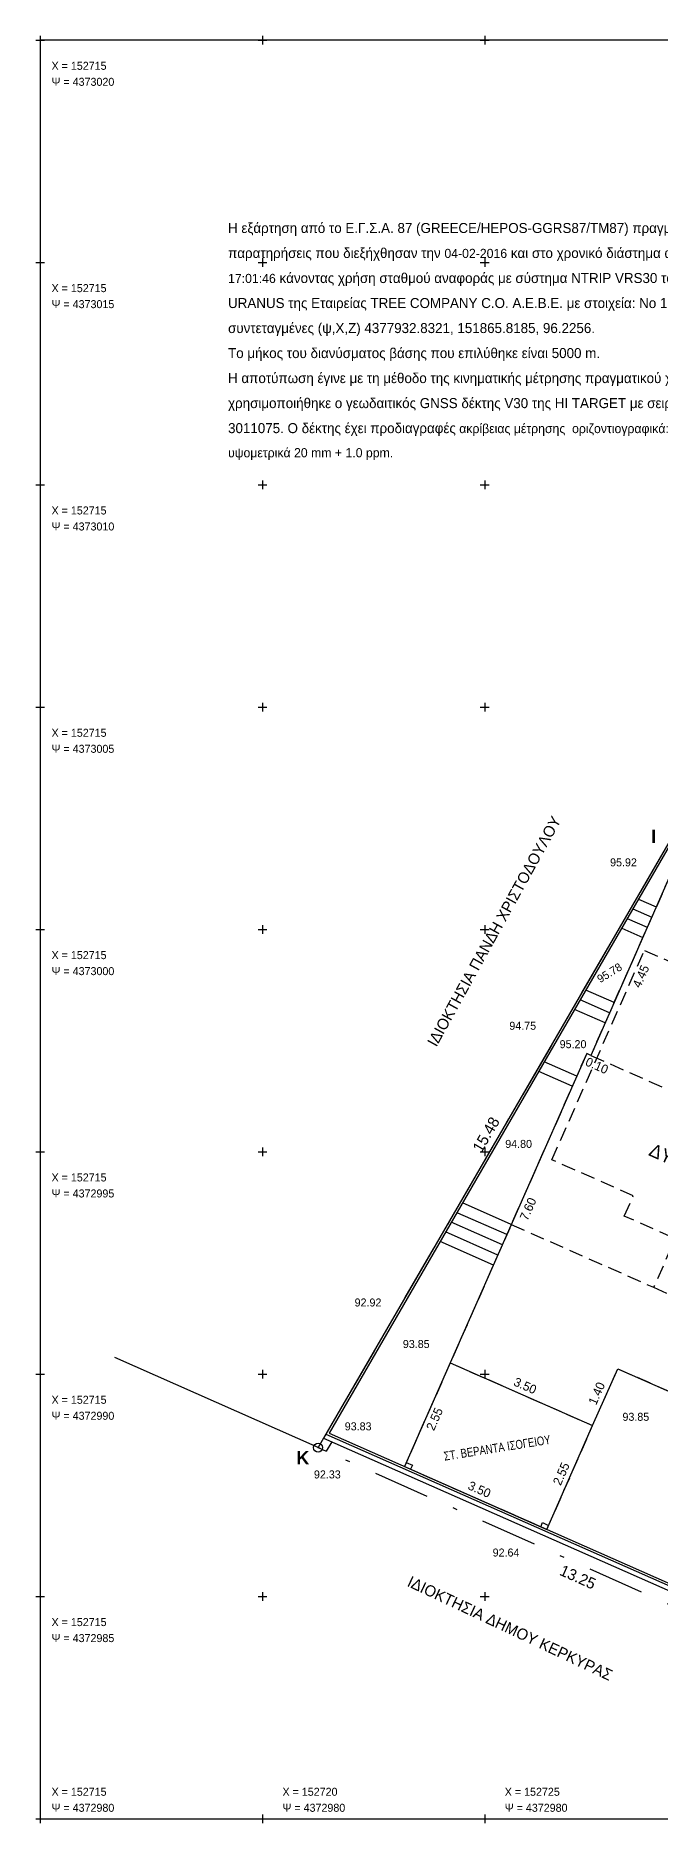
# Model space of a CAD drawing. Header units: metres. Extents: x 152688 to 152818, y 4372979 to 4373020.
# Drawn here: x 152714.9 to 152728.95, y 4372979.9 to 4373020.1 of the extents above; entities that cross this region are included whole.
import ezdxf
from ezdxf.enums import TextEntityAlignment as Align

# ---------------------------------------------------------------- set-up
doc = ezdxf.new("R2010")
doc.units = ezdxf.units.M
doc.header["$LTSCALE"] = 0.1
doc.header["$PDMODE"] = 32
doc.header["$PDSIZE"] = 0.2
doc.linetypes.add('DASHDOT', pattern=[25.4, 12.7, -6.35, 0, -6.35])
doc.linetypes.add('HIDDEN2', pattern=[4.7625, 3.175, -1.5875])
for name, color, linetype in [('BORDER-2D', 5, 'Continuous'), ('DIMS-2D', 1, 'Continuous'), ('NOTES', 3, 'Continuous'), ('NOTES-2D', 3, 'Continuous'), ('STAIR', 3, 'Continuous'), ('SYMBOLS-2D', 3, 'Continuous'), ('TEXT', 3, 'Continuous'), ('TOPOG-2D-NOTES', 3, 'Continuous'), ('ΚΤΙΣΜΑΤΑ', 3, 'Continuous'), ('ΟΜΟΡΑ', 31, 'Continuous'), ('ΟΡΙΟΓΡΑΜΜΗ', 6, 'DASHDOT'), ('ΣΗΜΕΙΑ', 4, 'Continuous')]:
    doc.layers.add(name, color=color, linetype=linetype)
doc.styles.add('bolu-n', font='Ugbold-s.shx')
doc.styles.add('simu-n', font='Ugsimpl.shx')
doc.styles.add('WG-GR', font='wgsimpl.shx')

# ---------------------------------------------------------------- blocks, each defined once
blk = doc.blocks.new('Σταυροί τοπογραφικού')
at = {"layer": 'SYMBOLS-2D', "color": 1, "ltscale": 0.2}
for p, q in [((-0.2, 80), (0.2, 80)), ((0, 80.2), (0, 79.8)), ((9.8, 80), (10.2, 80)), ((10, 80.2), (10, 79.8)), ((19.8, 80), (20.2, 80)), ((20, 80.2), (20, 79.8)), ((-0.2, 70), (0.2, 70)), ((0, 70.2), (0, 69.8)), ((9.8, 70), (10.2, 70)), ((10, 70.2), (10, 69.8)), ((19.8, 70), (20.2, 70)), ((20, 70.2), (20, 69.8)), ((-0.2, 60), (0.2, 60)), ((0, 60.2), (0, 59.8)), ((9.8, 60), (10.2, 60)), ((10, 60.2), (10, 59.8)), ((19.8, 60), (20.2, 60)), ((20, 60.2), (20, 59.8)), ((-0.2, 50), (0.2, 50)), ((0, 50.2), (0, 49.8)), ((9.8, 50), (10.2, 50)), ((10, 50.2), (10, 49.8)), ((19.8, 50), (20.2, 50)), ((20, 50.2), (20, 49.8)), ((0, 40.2), (0, 39.8)), ((10, 40.2), (10, 39.8)), ((20, 40.2), (20, 39.8)), ((-0.2, 40), (0.2, 40)), ((9.8, 40), (10.2, 40)), ((19.8, 40), (20.2, 40)), ((-0.2, 30), (0.2, 30)), ((0, 30.2), (0, 29.8)), ((9.8, 30), (10.2, 30)), ((10, 30.2), (10, 29.8)), ((19.8, 30), (20.2, 30)), ((20, 30.2), (20, 29.8)), ((0, 20.2), (0, 19.8)), ((10, 20.2), (10, 19.8)), ((20, 20.2), (20, 19.8)), ((-0.2, 20), (0.2, 20)), ((9.8, 20), (10.2, 20)), ((19.8, 20), (20.2, 20)), ((-0.2, 10), (0.2, 10)), ((0, 10.2), (0, 9.8)), ((9.8, 10), (10.2, 10)), ((10, 10.2), (10, 9.8)), ((19.8, 10), (20.2, 10)), ((20, 10.2), (20, 9.8)), ((-0.2, 0), (0.2, 0)), ((0, 0.2), (0, -0.2)), ((9.8, 0), (10.2, 0)), ((10, 0.2), (10, -0.2)), ((19.8, 0), (20.2, 0)), ((20, 0.2), (20, -0.2))]:
    blk.add_line(p, q, dxfattribs=at)
blk = doc.blocks.new('a or')
at = {"layer": 'NOTES-2D', "color": 2, "linetype": 'HIDDEN2'}
for p, q in [((-11.2, 8.65), (-11.2, 10.7)), ((-11.2, 10.7), (-3.1, 10.7)), ((-3.1, 10.7), (-3.1, 8.65)), ((-7.8, 0), (-6.75, 0))]:
    blk.add_line(p, q, dxfattribs=at)
at = {"layer": 'NOTES-2D', "linetype": 'HIDDEN2'}
for p, q in [((-3.1, 8.65), (-11.2, 8.65)), ((-11.2, 8.65), (-11.2, 4.2)), ((-3.1, 5.55), (-3.1, 8.65)), ((-3.1, 8.65), (0, 8.65)), ((0, 7.7), (0, 8.65)), ((0, 7.7), (-1.8, 7.7)), ((-1.8, 7.7), (-1.8, 5.55)), ((0, 0), (0, 7.7)), ((-1.8, 5.55), (-3.1, 5.55)), ((-11.2, 4.2), (-11.3, 4.2)), ((-11.3, 4.2), (-11.3, 0)), ((-7.8, 1), (-6.75, 1)), ((-7.8, 1), (-7.8, 0)), ((-6.75, 1), (-3, 1)), ((-6.75, 0), (-6.75, 1)), ((-3, 1), (-3, 0)), ((-11.3, 0), (-7.8, 0)), ((-6.75, 0), (-3, 0)), ((-3, 0), (0, 0))]:
    blk.add_line(p, q, dxfattribs=at)
at = {"layer": 'STAIR', "color": 1, "linetype": 'HIDDEN2'}
for p, q in [((-6.35, 0), (-6.35, -1)), ((0, 0), (0, -1.25)), ((-6.35, -1), (-3, -1)), ((-3, -1), (-3, -1.25)), ((0, -1.25), (-3, -1.25))]:
    blk.add_line(p, q, dxfattribs=at)
blk = doc.blocks.new('is')
at = {"layer": 'NOTES-2D', "color": 3, "linetype": 'HIDDEN2'}
for p, q in [((-1.324, 5.175), (0.473, 9.246)), ((2.028, 8.56), (0.473, 9.246)), ((2.028, 8.56), (0.777, 5.724)), ((-8.643, 8.404), (-11.711, 1.451)), ((-8.551, 8.364), (-8.643, 8.404)), ((-8.551, 8.364), (-1.324, 5.175)), ((0.777, 5.724), (-0.779, 6.41)), ((0.777, 5.724), (2.24, 5.078)), ((-1.324, 5.175), (-1.232, 5.134)), ((-1.232, 5.134), (-1.273, 5.043)), ((-1.273, 5.043), (1.655, 3.751)), ((0, 0), (2.24, 5.078)), ((-6.213, 1.649), (-5.81, 2.563)), ((-5.81, 2.563), (-5.709, 2.792)), ((-5.709, 2.792), (-2.872, 1.541)), ((-3.377, 0.397), (-6.213, 1.649)), ((-11.711, 1.451), (-8.509, 0.038)), ((-8.509, 0.038), (-7.944, 1.319)), ((-7.944, 1.319), (-3.781, -0.518)), ((-2.872, 1.541), (-2.973, 1.312)), ((-2.973, 1.312), (0, 0)), ((-3.781, -0.518), (-3.377, 0.397))]:
    blk.add_line(p, q, dxfattribs=at)
at = {"layer": 'NOTES-2D', "color": 2, "linetype": 'HIDDEN2'}
for p, q in [((-2.973, 1.312), (-5.81, 2.563)), ((-11.711, 1.451), (-12.74, -0.882)), ((-9.538, -2.295), (-8.509, 0.038)), ((-12.74, -0.882), (-9.538, -2.295))]:
    blk.add_line(p, q, dxfattribs=at)
at = {"layer": 'NOTES-2D', "color": 3, "linetype": 'HIDDEN2'}
blk.add_lwpolyline([(-6.213, 1.649), (-6.617, 0.734)], dxfattribs=at)

msp = doc.modelspace()

# ---------------------------------------------------------------- linework, layer by layer
at = {"layer": 'BORDER-2D'}
msp.add_lwpolyline([(152715, 4372980), (152755, 4372980), (152755, 4373020), (152715, 4373020), (152715, 4372980)], dxfattribs=at)
at = {"layer": 'DIMS-2D'}
for p, q in [((152728.459, 4373000.683), (152728.858, 4373000.507)), ((152728.207, 4373000.248), (152728.656, 4373000.049)), ((152728.333, 4373000.465), (152728.757, 4373000.278)), ((152728.081, 4373000.03), (152728.555, 4372999.821)), ((152727.909, 4372998.357), (152727.273, 4372998.637)), ((152727.808, 4372998.128), (152727.147, 4372998.42)), ((152727.707, 4372997.899), (152727.021, 4372998.202)), ((152727.071, 4372996.705), (152726.34, 4372997.027)), ((152726.97, 4372996.476), (152726.214, 4372996.81)), ((152725.597, 4372993.365), (152724.498, 4372993.85)), ((152725.396, 4372992.908), (152724.246, 4372993.415)), ((152725.497, 4372993.137), (152724.398, 4372993.621)), ((152725.295, 4372992.679), (152724.12, 4372993.197)), ((152725.194, 4372992.45), (152723.994, 4372992.98))]:
    msp.add_line(p, q, dxfattribs=at)
at = {"layer": 'NOTES-2D', "linetype": 'HIDDEN2'}
msp.add_lwpolyline([(152728.592, 4372999.531), (152735.682, 4372996.403), (152736.409, 4372998.05), (152739.428, 4372996.717), (152736.622, 4372990.359), (152733.786, 4372991.61), (152733.584, 4372991.153), (152728.14, 4372993.555), (152728.342, 4372994.012), (152726.512, 4372994.82), (152728.592, 4372999.531)], dxfattribs=at)
at = {"layer": 'ΚΤΙΣΜΑΤΑ', "color": 2}
for p, q in [((152724.225, 4372990.255), (152723.196, 4372987.922)), ((152726.398, 4372986.509), (152727.427, 4372988.842)), ((152723.196, 4372987.922), (152726.398, 4372986.509))]:
    msp.add_line(p, q, dxfattribs=at)
at = {"layer": 'ΚΤΙΣΜΑΤΑ', "color": 4}
msp.add_lwpolyline([(152739.428, 4372996.717), (152729.181, 4373001.239), (152727.384, 4372997.167), (152727.293, 4372997.208), (152724.225, 4372990.255), (152727.427, 4372988.842), (152727.992, 4372990.123), (152732.155, 4372988.286), (152732.559, 4372989.201), (152729.723, 4372990.452), (152730.126, 4372991.367), (152735.936, 4372988.804)], close=True, dxfattribs=at)
at = {"layer": 'ΟΜΟΡΑ', "color": 1}
for p, q in [((152729.139, 4373001.955), (152721.375, 4372988.561)), ((152729.181, 4373001.928), (152721.497, 4372988.671)), ((152721.425, 4372988.648), (152733.102, 4372983.496)), ((152721.497, 4372988.671), (152733.122, 4372983.542)), ((152721.375, 4372988.561), (152721.251, 4372988.347)), ((152721.251, 4372988.347), (152721.434, 4372988.265)), ((152721.375, 4372988.561), (152733.061, 4372983.404)), ((152721.559, 4372988.48), (152721.434, 4372988.265)), ((152723.236, 4372988.013), (152723.373, 4372987.953)), ((152723.373, 4372987.953), (152723.333, 4372987.861)), ((152726.26, 4372986.569), (152726.301, 4372986.661)), ((152726.301, 4372986.661), (152726.438, 4372986.6))]:
    msp.add_line(p, q, dxfattribs=at)
at = {"layer": 'ΟΜΟΡΑ'}
msp.add_line((152721.251, 4372988.347), (152716.678, 4372990.372), dxfattribs=at)
at = {"layer": 'ΟΡΙΟΓΡΑΜΜΗ'}
for p in [(152729.139, 4373001.955), (152733.35, 4372982.944)]:
    msp.add_line(p, (152721.251, 4372988.347), dxfattribs=at)
at = {"layer": 'ΣΗΜΕΙΑ'}
msp.add_point((152721.251, 4372988.347), dxfattribs=at)

# ---------------------------------------------------------------- block references
at = {"layer": 'NOTES-2D', "linetype": 'HIDDEN2', "rotation": 336.1908340678899}
msp.add_blockref('a or', (152735.936, 4372988.804), dxfattribs=at)
at = {"layer": 'NOTES-2D', "linetype": 'HIDDEN2'}
msp.add_blockref('is', (152735.936, 4372988.804), dxfattribs=at)
at = {"layer": 'ΟΡΙΟΓΡΑΜΜΗ', "xscale": 0.5, "yscale": 0.5, "zscale": 0.5}
msp.add_blockref('Σταυροί τοπογραφικού', (152715, 4372980), dxfattribs=at)

# ---------------------------------------------------------------- texts
at = {"layer": 'DIMS-2D', "color": 3, "style": 'simu-n'}
for s, height, rotation, p in [('4.45', 0.2, 66.191, (152728.658, 4372998.883)), ('0.10', 0.2, 336.191, (152727.459, 4372996.793)), ('15.48', 0.25, 59.902, (152725.203, 4372995.289)), ('7.60', 0.2, 66.191, (152726.12, 4372993.65)), ('3.50', 0.2, 336.191, (152725.846, 4372989.594)), ('1.40', 0.2, 66.191, (152727.664, 4372989.502)), ('13.25', 0.25, 335.936, (152727.014, 4372985.254))]:
    msp.add_text(s, height=height, rotation=rotation, dxfattribs=at).set_placement(p, align=Align.BOTTOM_CENTER)
at = {"layer": 'DIMS-2D', "color": 2, "style": 'simu-n'}
for s, rotation, p in [('2.55', 66.191, (152724.017, 4372988.927)), ('2.55', 66.191, (152726.867, 4372987.695)), ('3.50', 336.191, (152724.817, 4372987.261))]:
    msp.add_text(s, height=0.2, rotation=rotation, dxfattribs=at).set_placement(p, align=Align.BOTTOM_CENTER)
at = {"layer": 'NOTES', "color": 2, "ltscale": 0.2, "style": 'WG-GR', "width": 0.8}
msp.add_text('ΣΤ. ΒΕΡΑΝΤΑ ΙΣΟΓΕΙΟΥ', height=0.2, rotation=9.037, dxfattribs=at).set_placement((152725.295, 4372988.244), align=Align.CENTER)
at = {"layer": 'NOTES-2D', "style": 'simu-n'}
for s, rotation, p in [('ΙΔΙΟΚΤΗΣΙΑ ΠΑΝΔΗ ΧΡΙΣΤΟΔΟΥΛΟΥ', 61.1446, (152723.912, 4372997.344)), ('ΙΔΙΟΚΤΗΣΙΑ ΔΗΜΟΥ ΚΕΡΚΥΡΑΣ', 334.8371, (152723.236, 4372985.242))]:
    msp.add_text(s, height=0.25, rotation=rotation, dxfattribs=at).set_placement(p)
at = {"layer": 'NOTES-2D', "color": 4, "style": 'simu-n'}
msp.add_text('ΔΥΟΡΟΦΟ ΚΤΙΣΜΑ ΜΕ ΣΟΦΙΤΑ', height=0.3, rotation=335.8711, dxfattribs=at).set_placement((152728.668, 4372994.929))
at = {"layer": 'TEXT', "insert": (152719.226, 4373015.889), "char_height": 0.225, "width": 12.78933, "attachment_point": 1, "line_spacing_factor": 1.5, "style": 'simu-n'}
msp.add_mtext('Η εξάρτηση από το Ε.Γ.Σ.Α. 87 (GREECE/HEPOS-GGRS87/TM87) πραγματοποιήθηκε με παρατηρήσεις που διεξήχθησαν την {\\H0.9167x;04-02-2016} και στο χρονικό διάστημα από {\\H0.9167x;15:49:20} έως {\\H0.9167x;17:01:46} κάνοντας χρήση σταθμού αναφοράς με σύστημα NTRIP VRS30 του ιδιωτικού Δικτύου URANUS της Εταιρείας TREE COMPANY C.O. Α.Ε.Β.Ε. με στοιχεία: Νο 1893 και συντεταγμένες (ψ,X,Ζ) 4377932.8321, 151865.8185, 96.2256.\\PΤο μήκος του διανύσματος βάσης που επιλύθηκε είναι 5000 m. \\PΗ αποτύπωση έγινε με τη μέθοδο της κινηματικής μέτρησης πραγματικού χρόνου (RTK) και χρησιμοποιήθηκε ο γεωδαιτικός GNSS δέκτης V30 της HI TARGET με σειριακό αριθμό 3011075. Ο δέκτης έχει προδιαγραφές{\\H0.9167x; ακρίβειας μέτρησης  οριζοντιογραφικά: 10 mm + 1.0 ppm και υψομετρικά 20 mm + 1.0 ppm.}', dxfattribs=at)
at = {"layer": 'TOPOG-2D-NOTES', "color": 1, "style": 'simu-n'}
for s, p in [('Χ = 152715', (152715.255, 4373019.28)), ('Ψ = 4373020', (152715.255, 4373018.92)), ('Χ = 152715', (152715.255, 4373014.28)), ('Ψ = 4373015', (152715.255, 4373013.92)), ('Χ = 152715', (152715.255, 4373009.28)), ('Ψ = 4373010', (152715.255, 4373008.92)), ('Χ = 152715', (152715.255, 4373004.28)), ('Ψ = 4373005', (152715.255, 4373003.92)), ('95.92', (152727.82, 4373001.366)), ('Χ = 152715', (152715.255, 4372999.28)), ('Ψ = 4373000', (152715.255, 4372998.92)), ('94.75', (152725.553, 4372997.691)), ('95.20', (152726.685, 4372997.277)), ('94.80', (152725.461, 4372995.034)), ('Χ = 152715', (152715.255, 4372994.28)), ('Ψ = 4372995', (152715.255, 4372993.92)), ('92.92', (152722.073, 4372991.468, 95.06)), ('93.85', (152723.158, 4372990.534, 95.686)), ('Χ = 152715', (152715.255, 4372989.28)), ('Ψ = 4372990', (152715.255, 4372988.92)), ('93.85', (152728.098, 4372988.897)), ('93.83', (152721.851, 4372988.682, 95.665)), ('92.33', (152721.158, 4372987.601, 95.665)), ('92.64', (152725.178, 4372985.844, 95.665)), ('Χ = 152715', (152715.255, 4372984.28)), ('Ψ = 4372985', (152715.255, 4372983.92)), ('Χ = 152715', (152715.255, 4372980.464)), ('Χ = 152720', (152720.45, 4372980.464)), ('Χ = 152725', (152725.45, 4372980.464)), ('Ψ = 4372980', (152715.255, 4372980.104)), ('Ψ = 4372980', (152720.45, 4372980.104)), ('Ψ = 4372980', (152725.45, 4372980.104))]:
    msp.add_text(s, height=0.18, dxfattribs=at).set_placement(p, align=Align.BOTTOM_LEFT)
at = {"layer": 'TOPOG-2D-NOTES', "style": 'bolu-n'}
msp.add_text('Ι', height=0.3, dxfattribs=at).set_placement((152728.858, 4373001.855), align=Align.BOTTOM_RIGHT)
at = {"layer": 'TOPOG-2D-NOTES', "color": 1, "style": 'simu-n'}
msp.add_text('95.78', height=0.18, rotation=31.7528, dxfattribs=at).set_placement((152727.626, 4372998.745), align=Align.BOTTOM_LEFT)
at = {"layer": 'TOPOG-2D-NOTES', "style": 'bolu-n'}
msp.add_text('Κ', height=0.3, dxfattribs=at).set_placement((152721.052, 4372988.271), align=Align.TOP_RIGHT)

doc.saveas('drawing.dxf')
